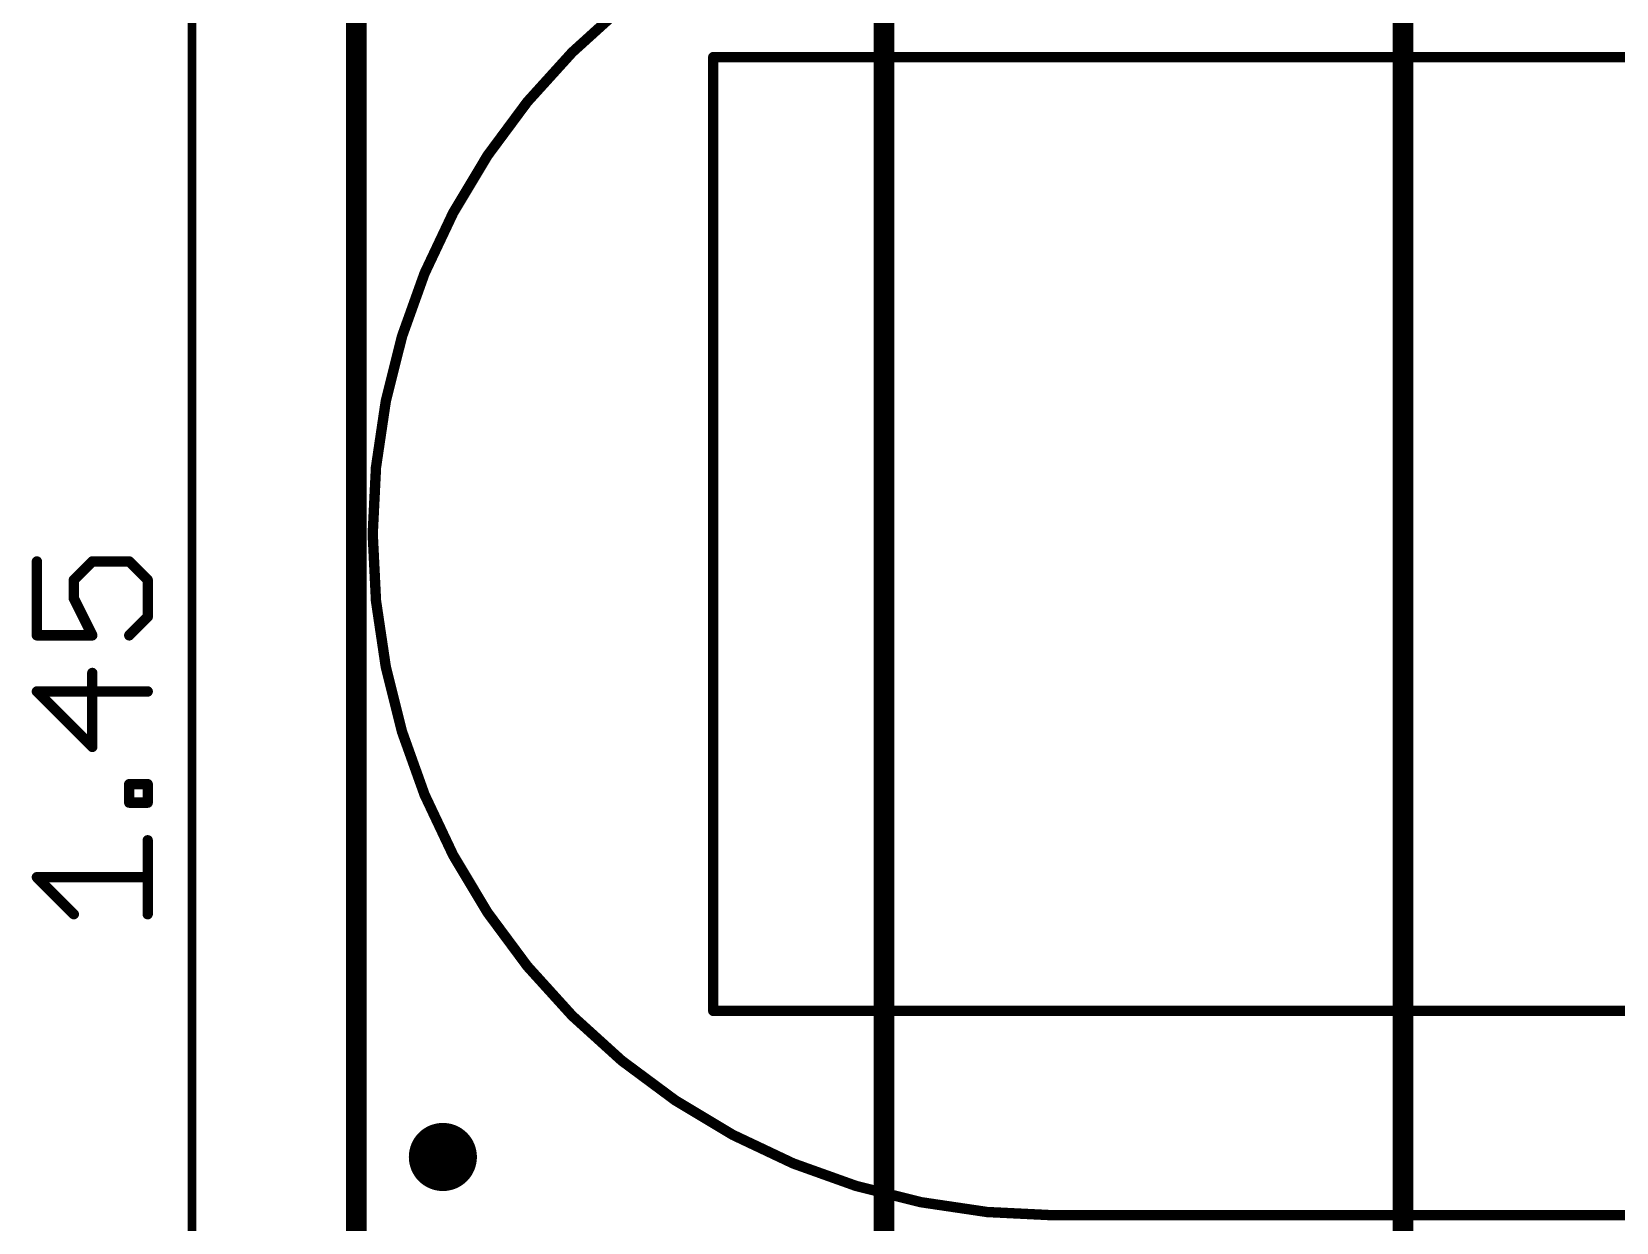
# Model space of a CAD drawing. Extents: x -4.8 to 37, y -3.4 to 41.2.
# Drawn here: x -4.77 to 18.5, y 11.49 to 28.96 of the extents above; entities that cross this region are included whole.
import ezdxf

# ---------------------------------------------------------------- set-up
doc = ezdxf.new("R2010")
doc.units = 0
for name, color, linetype in [('1', 12, 'CONTINUOUS'), ('16', 5, 'CONTINUOUS'), ('20', 53, 'CONTINUOUS'), ('21', 40, 'CONTINUOUS'), ('23', 53, 'CONTINUOUS'), ('47', 253, 'CONTINUOUS')]:
    doc.layers.add(name, color=color, linetype=linetype)

# ---------------------------------------------------------------- blocks, each defined once
blk = doc.blocks.new('PIE')
at = {"const_width": 0.5}
blk.add_lwpolyline([(0, -0.25, 1), (0, 0.25, 1), (0, -0.25)], format="xyb", dxfattribs=at)

msp = doc.modelspace()

# ---------------------------------------------------------------- linework, layer by layer
at = {"layer": '1', "const_width": 0.3048}
msp.add_lwpolyline([(0, 36.83), (0, 0)], dxfattribs=at)
at = {"layer": '16', "const_width": 0.3048}
for points in [[(0, 0), (0, 36.83)], [(7.747, 34.163), (7.747, 11.303)], [(15.367, 34.163), (15.367, 4.064)]]:
    msp.add_lwpolyline(points, dxfattribs=at)
at = {"layer": '20'}
msp.add_line((0, 34.29), (0, 2.54), dxfattribs=at)
at = {"layer": '21'}
for points, const_width in [([(10.24, 31.59, 0.4142), (0.24, 21.59)], 0.1524), ([(5.2781, 28.59, 1), (5.2019, 28.59)], 0.0762), ([(5.24, 28.6281, 1), (5.24, 28.5519)], 0.0762), ([(0.24, 21.59, 0.4142), (10.24, 11.59)], 0.1524), ([(0.2781, 21.59, 1), (0.2019, 21.59)], 0.0762), ([(0.2019, 21.59, 1), (0.2781, 21.59)], 0.0762), ([(5.24, 14.6281, 1), (5.24, 14.5519)], 0.0762), ([(5.2019, 14.59, 1), (5.2781, 14.59)], 0.0762), ([(10.24, 11.6281, 1), (10.24, 11.5519)], 0.0762), ([(10.24, 11.5519, 1), (10.24, 11.6281)], 0.0762)]:
    msp.add_lwpolyline(points, format="xyb", dxfattribs=dict(at, const_width=const_width))
at = {"layer": '21', "const_width": 0.1524}
for points in [[(5.24, 14.59), (5.24, 28.59)], [(5.24, 28.59), (25.24, 28.59)], [(25.24, 14.59), (5.24, 14.59)], [(10.24, 11.59), (20.24, 11.59)]]:
    msp.add_lwpolyline(points, dxfattribs=at)
at = {"layer": '23'}
for p in [(15.24, 21.59), (1.27, 12.446)]:
    msp.add_point(p, dxfattribs=at)
at = {"layer": '47'}
for points, const_width in [([(-2.413, 36.765), (-2.413, 0.065)], 0.13), ([(-4.6907, 21.1874), (-4.6907, 20.1027)], 0.1524), ([(-4.1484, 20.9162), (-3.8772, 21.1874)], 0.1524), ([(-3.8772, 21.1874), (-3.3349, 21.1874)], 0.1524), ([(-3.3349, 21.1874), (-3.0637, 20.9162)], 0.1524), ([(-4.1484, 20.645), (-4.1484, 20.9162)], 0.1524), ([(-3.0637, 20.9162), (-3.0637, 20.3739)], 0.1524), ([(-3.8772, 20.1027), (-4.1484, 20.645)], 0.1524), ([(-3.0637, 20.3739), (-3.3349, 20.1027)], 0.1524), ([(-4.6907, 20.1027), (-3.8772, 20.1027)], 0.1524), ([(-3.8772, 18.4655), (-3.8772, 19.5502)], 0.1524), ([(-3.0637, 19.279), (-4.6907, 19.279)], 0.1524), ([(-4.6907, 19.279), (-3.8772, 18.4655)], 0.1524), ([(-3.3349, 17.647), (-3.3349, 17.9181)], 0.1524), ([(-3.3349, 17.9181), (-3.0637, 17.9181)], 0.1524), ([(-3.0637, 17.9181), (-3.0637, 17.647)], 0.1524), ([(-3.0637, 17.647), (-3.3349, 17.647)], 0.1524), ([(-3.0637, 16.0098), (-3.0637, 17.0945)], 0.1524), ([(-4.1484, 16.0098), (-4.6907, 16.5521)], 0.1524), ([(-4.6907, 16.5521), (-3.0637, 16.5521)], 0.1524)]:
    msp.add_lwpolyline(points, dxfattribs=dict(at, const_width=const_width))
at = {"layer": '47', "const_width": 0.0762}
for points in [[(-4.6526, 21.1874, 1), (-4.7288, 21.1874)], [(-3.8772, 21.2255, 1), (-3.8772, 21.1493)], [(-3.8503, 21.1604, 1), (-3.9041, 21.2143)], [(-3.3079, 21.2143, 1), (-3.3618, 21.1604)], [(-3.3349, 21.1493, 1), (-3.3349, 21.2255)], [(-4.1103, 20.9162, 1), (-4.1865, 20.9162)], [(-4.1753, 20.9431, 1), (-4.1214, 20.8893)], [(-3.0256, 20.9162, 1), (-3.1018, 20.9162)], [(-3.0906, 20.8893, 1), (-3.0368, 20.9431)], [(-4.1143, 20.6621, 1), (-4.1824, 20.628)], [(-4.1865, 20.645, 1), (-4.1103, 20.645)], [(-3.1018, 20.3739, 1), (-3.0256, 20.3739)], [(-3.0368, 20.3469, 1), (-3.0906, 20.4008)], [(-4.6907, 20.1408, 1), (-4.6907, 20.0646)], [(-4.7288, 20.1027, 1), (-4.6526, 20.1027)], [(-3.9113, 20.0857, 1), (-3.8431, 20.1197)], [(-3.8772, 20.0646, 1), (-3.8772, 20.1408)], [(-3.3618, 20.1296, 1), (-3.3079, 20.0758)], [(-3.8391, 19.5502, 1), (-3.9153, 19.5502)], [(-4.6637, 19.306, 1), (-4.7176, 19.2521)], [(-4.6907, 19.3171, 1), (-4.6907, 19.2409)], [(-3.0637, 19.2409, 1), (-3.0637, 19.3171)], [(-3.9153, 18.4655, 1), (-3.8391, 18.4655)], [(-3.9041, 18.4386, 1), (-3.8503, 18.4925)], [(-3.2968, 17.9181, 1), (-3.373, 17.9181)], [(-3.3349, 17.9562, 1), (-3.3349, 17.88)], [(-3.0256, 17.9181, 1), (-3.1018, 17.9181)], [(-3.0637, 17.88, 1), (-3.0637, 17.9562)], [(-3.3349, 17.6851, 1), (-3.3349, 17.6089)], [(-3.373, 17.647, 1), (-3.2968, 17.647)], [(-3.1018, 17.647, 1), (-3.0256, 17.647)], [(-3.0637, 17.6089, 1), (-3.0637, 17.6851)], [(-3.0256, 17.0945, 1), (-3.1018, 17.0945)], [(-4.6637, 16.5791, 1), (-4.7176, 16.5252)], [(-4.6907, 16.5902, 1), (-4.6907, 16.514)], [(-3.0637, 16.514, 1), (-3.0637, 16.5902)], [(-4.1753, 15.9829, 1), (-4.1214, 16.0368)], [(-3.1018, 16.0098, 1), (-3.0256, 16.0098)]]:
    msp.add_lwpolyline(points, format="xyb", dxfattribs=at)

# ---------------------------------------------------------------- block references
at = {"layer": '1'}
msp.add_blockref('PIE', (1.27, 12.446), dxfattribs=at)

doc.saveas('drawing.dxf')
